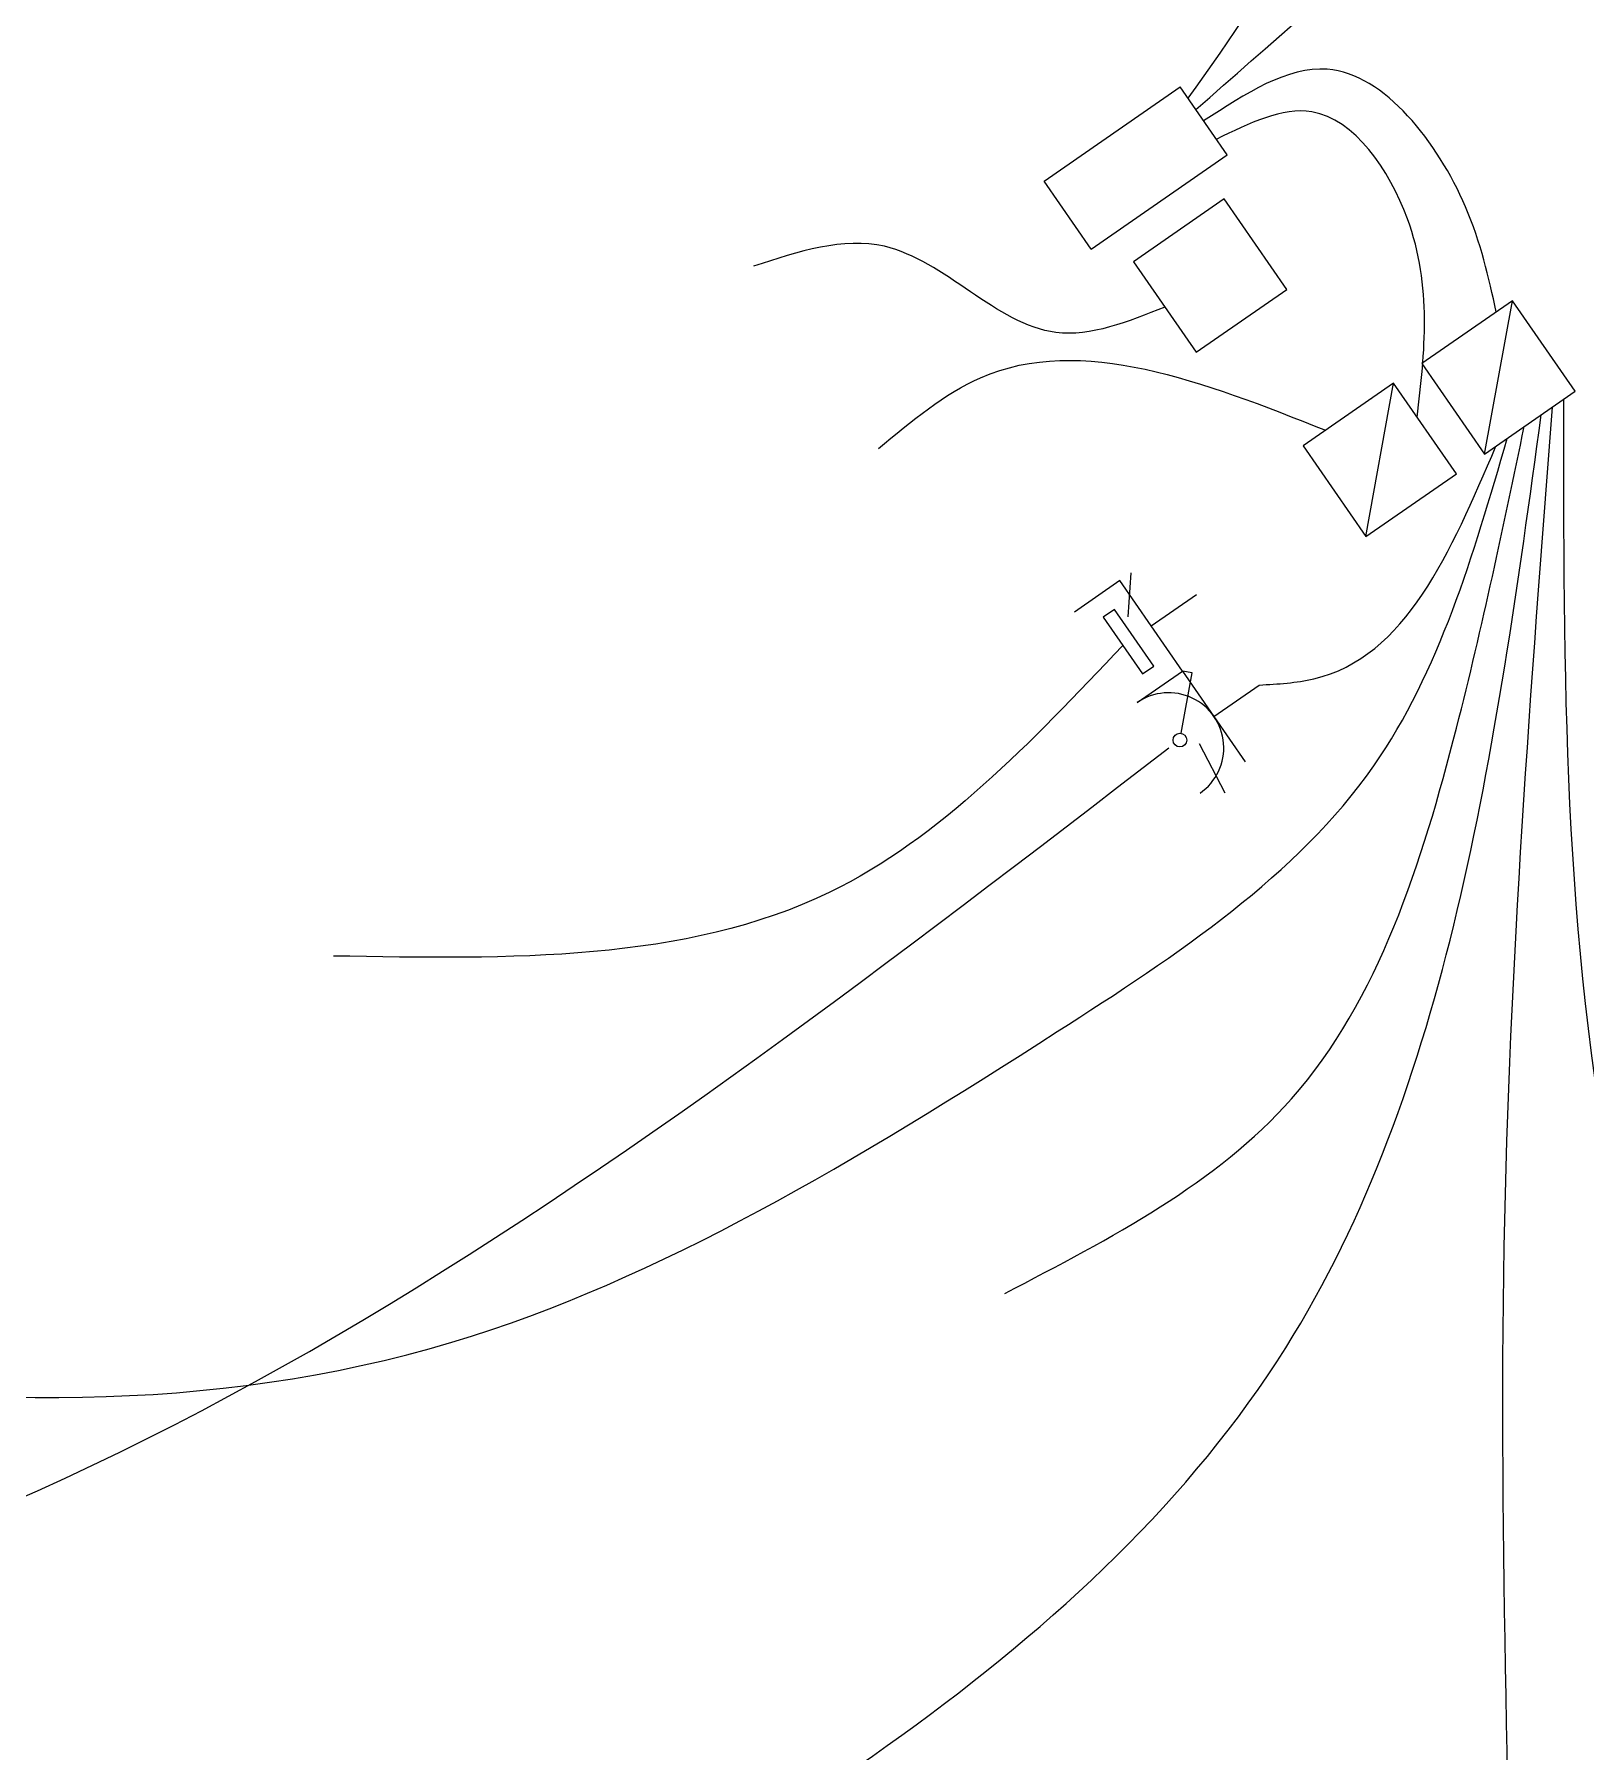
# Model space of a CAD drawing. Header units: metres. Extents: x 2747662.9 to 2747731.3, y 1250221.9 to 1250283.3.
# Drawn here: x 2747666.694 to 2747668.947, y 1250243.837 to 1250246.33 of the extents above; entities that cross this region are included whole.
import ezdxf

# ---------------------------------------------------------------- set-up
doc = ezdxf.new("R2010")
doc.units = ezdxf.units.M
doc.header["$MEASUREMENT"] = 0
doc.layers.add('___elektro', color=7, linetype='Continuous')

msp = doc.modelspace()

# ---------------------------------------------------------------- linework, layer by layer
at = {"layer": '___elektro', "color": 30, "linetype": 'Continuous', "lineweight": 0, "true_color": 0xff8d1c}
for p, q in [((2747668.1605, 1250246.1165), (2747668.3578, 1250246.2532)), ((2747668.3413, 1250246.2418), (2747668.3414, 1250246.2418)), ((2747668.4261, 1250246.1546), (2747668.3578, 1250246.2532)), ((2747668.3692, 1250246.2368), (2747668.3692, 1250246.2368)), ((2747668.3085, 1250246.219), (2747668.3085, 1250246.2191)), ((2747668.3249, 1250246.2304), (2747668.3249, 1250246.2305)), ((2747668.3806, 1250246.2203), (2747668.3806, 1250246.2204)), ((2747668.2591, 1250246.1849), (2747668.2592, 1250246.1849)), ((2747668.2756, 1250246.1963), (2747668.2756, 1250246.1963)), ((2747668.292, 1250246.2077), (2747668.2921, 1250246.2077)), ((2747668.3919, 1250246.2039), (2747668.392, 1250246.2039)), ((2747668.4033, 1250246.1874), (2747668.4034, 1250246.1875)), ((2747668.2263, 1250246.1621), (2747668.2263, 1250246.1621)), ((2747668.2427, 1250246.1735), (2747668.2427, 1250246.1735)), ((2747668.4147, 1250246.171), (2747668.4148, 1250246.171)), ((2747668.1934, 1250246.1393), (2747668.1934, 1250246.1394)), ((2747668.2098, 1250246.1507), (2747668.2099, 1250246.1507)), ((2747668.2288, 1250246.0179), (2747668.4261, 1250246.1546)), ((2747668.4097, 1250246.1432), (2747668.4097, 1250246.1432)), ((2747668.2288, 1250246.0179), (2747668.1605, 1250246.1165)), ((2747668.1769, 1250246.1279), (2747668.177, 1250246.128)), ((2747668.3768, 1250246.1204), (2747668.3768, 1250246.1204)), ((2747668.3932, 1250246.1318), (2747668.3933, 1250246.1318)), ((2747668.1719, 1250246.1001), (2747668.1719, 1250246.1001)), ((2747668.4217, 1250246.0907), (2747668.2902, 1250245.9996)), ((2747668.3275, 1250246.0862), (2747668.3275, 1250246.0863)), ((2747668.3439, 1250246.0976), (2747668.3439, 1250246.0976)), ((2747668.3603, 1250246.109), (2747668.3604, 1250246.109)), ((2747668.5128, 1250245.9592), (2747668.4217, 1250246.0907)), ((2747668.1833, 1250246.0837), (2747668.1833, 1250246.0837)), ((2747668.1947, 1250246.0672), (2747668.1947, 1250246.0673)), ((2747668.2946, 1250246.0635), (2747668.2946, 1250246.0635)), ((2747668.311, 1250246.0748), (2747668.3111, 1250246.0749)), ((2747668.206, 1250246.0508), (2747668.2061, 1250246.0508)), ((2747668.2617, 1250246.0407), (2747668.2617, 1250246.0407)), ((2747668.2781, 1250246.0521), (2747668.2782, 1250246.0521)), ((2747668.2174, 1250246.0343), (2747668.2175, 1250246.0344)), ((2747668.2453, 1250246.0293), (2747668.2453, 1250246.0293)), ((2747668.3066, 1250246.011), (2747668.3067, 1250246.011)), ((2747668.2902, 1250245.9996), (2747668.3813, 1250245.868)), ((2747668.3813, 1250245.868), (2747668.5128, 1250245.9592)), ((2747668.8404, 1250245.9429), (2747668.7089, 1250245.8518)), ((2747668.8, 1250245.7203), (2747668.8404, 1250245.9429)), ((2747668.9315, 1250245.8114), (2747668.8404, 1250245.9429)), ((2747668.8075, 1250245.9202), (2747668.8075, 1250245.9202)), ((2747668.8239, 1250245.9315), (2747668.824, 1250245.9316)), ((2747668.8518, 1250245.9265), (2747668.8518, 1250245.9265)), ((2747668.8632, 1250245.91), (2747668.8632, 1250245.9101)), ((2747668.7582, 1250245.886), (2747668.7582, 1250245.886)), ((2747668.7746, 1250245.8974), (2747668.7747, 1250245.8974)), ((2747668.7911, 1250245.9088), (2747668.7911, 1250245.9088)), ((2747668.8745, 1250245.8936), (2747668.8746, 1250245.8936)), ((2747668.7253, 1250245.8632), (2747668.7253, 1250245.8632)), ((2747668.7417, 1250245.8746), (2747668.7418, 1250245.8746)), ((2747668.8859, 1250245.8772), (2747668.886, 1250245.8772)), ((2747668.8973, 1250245.8607), (2747668.8974, 1250245.8608)), ((2747668.7089, 1250245.8518), (2747668.8, 1250245.7203)), ((2747668.7202, 1250245.8354), (2747668.7203, 1250245.8354)), ((2747668.9087, 1250245.8443), (2747668.9088, 1250245.8443)), ((2747668.6678, 1250245.8232), (2747668.5363, 1250245.7321)), ((2747668.6274, 1250245.6006), (2747668.6678, 1250245.8232)), ((2747668.6514, 1250245.8118), (2747668.6514, 1250245.8119)), ((2747668.7589, 1250245.6917), (2747668.6678, 1250245.8232)), ((2747668.7316, 1250245.8189), (2747668.7317, 1250245.819)), ((2747668.8, 1250245.7203), (2747668.9315, 1250245.8114)), ((2747668.9201, 1250245.8278), (2747668.9201, 1250245.8279)), ((2747668.6185, 1250245.7891), (2747668.6185, 1250245.7891)), ((2747668.6349, 1250245.8004), (2747668.635, 1250245.8005)), ((2747668.6792, 1250245.8068), (2747668.6792, 1250245.8068)), ((2747668.6906, 1250245.7903), (2747668.6906, 1250245.7904)), ((2747668.743, 1250245.8025), (2747668.7431, 1250245.8025)), ((2747668.7544, 1250245.7861), (2747668.7544, 1250245.7861)), ((2747668.8986, 1250245.7886), (2747668.8986, 1250245.7887)), ((2747668.915, 1250245.8), (2747668.9151, 1250245.8)), ((2747668.5856, 1250245.7663), (2747668.5856, 1250245.7663)), ((2747668.602, 1250245.7777), (2747668.6021, 1250245.7777)), ((2747668.702, 1250245.7739), (2747668.702, 1250245.7739)), ((2747668.7658, 1250245.7696), (2747668.7658, 1250245.7696)), ((2747668.8657, 1250245.7658), (2747668.8658, 1250245.7659)), ((2747668.8822, 1250245.7772), (2747668.8822, 1250245.7773)), ((2747668.5527, 1250245.7435), (2747668.5528, 1250245.7435)), ((2747668.5691, 1250245.7549), (2747668.5692, 1250245.7549)), ((2747668.7133, 1250245.7575), (2747668.7134, 1250245.7575)), ((2747668.7247, 1250245.741), (2747668.7248, 1250245.741)), ((2747668.7772, 1250245.7532), (2747668.7772, 1250245.7532)), ((2747668.7886, 1250245.7367), (2747668.7886, 1250245.7368)), ((2747668.8328, 1250245.7431), (2747668.8329, 1250245.7431)), ((2747668.8493, 1250245.7545), (2747668.8493, 1250245.7545)), ((2747668.5363, 1250245.7321), (2747668.6274, 1250245.6006)), ((2747668.5477, 1250245.7157), (2747668.5477, 1250245.7157)), ((2747668.7361, 1250245.7246), (2747668.7362, 1250245.7246)), ((2747668.8164, 1250245.7317), (2747668.8164, 1250245.7317)), ((2747668.559, 1250245.6992), (2747668.5591, 1250245.6993)), ((2747668.6274, 1250245.6006), (2747668.7589, 1250245.6917)), ((2747668.7475, 1250245.7081), (2747668.7476, 1250245.7082)), ((2747668.5704, 1250245.6828), (2747668.5705, 1250245.6828)), ((2747668.5818, 1250245.6663), (2747668.5819, 1250245.6664)), ((2747668.726, 1250245.6689), (2747668.7261, 1250245.6689)), ((2747668.7425, 1250245.6803), (2747668.7425, 1250245.6803)), ((2747668.5932, 1250245.6499), (2747668.5933, 1250245.6499)), ((2747668.6931, 1250245.6461), (2747668.6932, 1250245.6462)), ((2747668.7096, 1250245.6575), (2747668.7096, 1250245.6576)), ((2747668.6046, 1250245.6335), (2747668.6046, 1250245.6335)), ((2747668.616, 1250245.617), (2747668.616, 1250245.6171)), ((2747668.6438, 1250245.612), (2747668.6439, 1250245.612)), ((2747668.6603, 1250245.6234), (2747668.6603, 1250245.6234)), ((2747668.6767, 1250245.6347), (2747668.6767, 1250245.6348)), ((2747668.2703, 1250245.5366), (2747668.2045, 1250245.491)), ((2747668.3614, 1250245.4051), (2747668.2703, 1250245.5366)), ((2747668.2823, 1250245.4841), (2747668.2867, 1250245.548)), ((2747668.3158, 1250245.4708), (2747668.3816, 1250245.5164)), ((2747668.3816, 1250245.5164), (2747668.3816, 1250245.5164)), ((2747668.2956, 1250245.3595), (2747668.3614, 1250245.4051)), ((2747668.3594, 1250245.315), (2747668.3753, 1250245.4025)), ((2747668.3614, 1250245.4051), (2747668.4525, 1250245.2735)), ((2747668.3753, 1250245.4025), (2747668.3614, 1250245.4051)), ((2747668.4069, 1250245.3393), (2747668.4727, 1250245.3849)), ((2747668.4727, 1250245.3849), (2747668.4727, 1250245.3849)), ((2747668.4727, 1250245.3849), (2747668.4727, 1250245.3849)), ((2747668.3854, 1250245.3001), (2747668.4228, 1250245.2286))]:
    msp.add_line(p, q, dxfattribs=at)
msp.add_lwpolyline([(2747668.2462, 1250245.4835), (2747668.3032, 1250245.4013), (2747668.3196, 1250245.4126), (2747668.2627, 1250245.4949)], close=True, dxfattribs=at)
msp.add_circle((2747668.3576, 1250245.3051), 0.01, dxfattribs=at)
msp.add_arc((2747668.3412, 1250245.2938), 0.08, 304.7099, 124.7099, dxfattribs=at)
for points, knots in [([(2747668.3806, 1250246.2203), (2747668.5955, 1250246.4091), (2747668.8105, 1250246.5978), (2747669.033, 1250246.7631), (2747669.398, 1250247.0341), (2747669.7835, 1250247.2421), (2747670.2443, 1250247.4487), (2747670.6921, 1250247.6494), (2747671.2111, 1250247.8488), (2747671.3268, 1250248.2593), (2747671.3658, 1250248.3981), (2747671.3588, 1250248.561), (2747671.3346, 1250248.7164), (2747671.266, 1250249.1564), (2747671.0594, 1250249.5369), (2747670.8529, 1250249.9174)], [0, 0, 0, 0, 1, 1, 1, 2, 2, 2, 3, 3, 3, 4, 4, 4, 5, 5, 5, 5]), ([(2747668.096, 1250247.2458), (2747668.1327, 1250247.234), (2747668.1694, 1250247.2222), (2747668.206, 1250247.2064), (2747668.3903, 1250247.1265), (2747668.57, 1250246.9438), (2747668.5937, 1250246.7623), (2747668.6166, 1250246.5863), (2747668.4929, 1250246.4115), (2747668.3692, 1250246.2368)], [0, 0, 0, 0, 1, 1, 1, 2, 2, 2, 3, 3, 3, 3]), ([(2747668.8169, 1250245.9266), (2747668.8058, 1250245.9768), (2747668.7948, 1250246.027), (2747668.7721, 1250246.0794), (2747668.732, 1250246.1724), (2747668.6553, 1250246.2723), (2747668.5715, 1250246.2789), (2747668.5139, 1250246.2834), (2747668.4529, 1250246.2437), (2747668.3919, 1250246.204)], [0, 0, 0, 0, 1, 1, 1, 2, 2, 2, 3, 3, 3, 3]), ([(2747668.702, 1250245.7739), (2747668.713, 1250245.8684), (2747668.7241, 1250245.9629), (2747668.6879, 1250246.0618), (2747668.6617, 1250246.1332), (2747668.6109, 1250246.2069), (2747668.5491, 1250246.2171), (2747668.5064, 1250246.2241), (2747668.4584, 1250246.2007), (2747668.4104, 1250246.1772)], [0, 0, 0, 0, 1, 1, 1, 2, 2, 2, 3, 3, 3, 3]), ([(2747668.3357, 1250245.9338), (2747668.2818, 1250245.9121), (2747668.2279, 1250245.8904), (2747668.1776, 1250245.8969), (2747668.0913, 1250245.908), (2747668.0154, 1250246.0018), (2747667.9287, 1250246.0219), (2747667.8688, 1250246.0357), (2747667.8037, 1250246.0144), (2747667.7386, 1250245.9931)], [0, 0, 0, 0, 1, 1, 1, 2, 2, 2, 3, 3, 3, 3]), ([(2747667.9197, 1250245.7283), (2747667.9678, 1250245.7682), (2747668.016, 1250245.8082), (2747668.0681, 1250245.8311), (2747668.2143, 1250245.8953), (2747668.3917, 1250245.8251), (2747668.5691, 1250245.7549)], [0, 0, 0, 0, 1, 1, 1, 2, 2, 2, 2]), ([(2747668.7201, 1250241.8829), (2747668.7265, 1250241.914), (2747668.7329, 1250241.945), (2747668.739, 1250241.9761), (2747668.9045, 1250242.8248), (2747668.8125, 1250243.7029), (2747668.8284, 1250244.57), (2747668.8359, 1250244.9779), (2747668.8673, 1250245.3832), (2747668.8986, 1250245.7886)], [0, 0, 0, 0, 1, 1, 1, 2, 2, 2, 3, 3, 3, 3]), ([(2747670.1414, 1250242.4227), (2747670.0839, 1250242.5054), (2747670.0264, 1250242.5882), (2747669.9689, 1250242.6718), (2747669.5521, 1250243.2775), (2747669.1346, 1250243.9279), (2747668.9905, 1250244.6374), (2747668.9141, 1250245.0138), (2747668.9145, 1250245.4069), (2747668.915, 1250245.8)], [0, 0, 0, 0, 1, 1, 1, 2, 2, 2, 3, 3, 3, 3]), ([(2747667.2234, 1250243.4127), (2747667.7294, 1250243.6984), (2747668.2354, 1250243.9842), (2747668.5112, 1250244.4229), (2747668.7478, 1250244.7993), (2747668.815, 1250245.2882), (2747668.8822, 1250245.7772)], [0, 0, 0, 0, 1, 1, 1, 2, 2, 2, 2]), ([(2747665.0493, 1250244.6986), (2747665.8265, 1250244.4604), (2747666.6037, 1250244.2221), (2747667.3004, 1250244.431), (2747667.604, 1250244.522), (2747667.8923, 1250244.6979), (2747668.1794, 1250244.8818), (2747668.3538, 1250244.9935), (2747668.5278, 1250245.1081), (2747668.6391, 1250245.2677), (2747668.7342, 1250245.4042), (2747668.7835, 1250245.5736), (2747668.8328, 1250245.7431)], [0, 0, 0, 0, 1, 1, 1, 2, 2, 2, 3, 3, 3, 4, 4, 4, 4]), ([(2747668.1033, 1250244.5019), (2747668.2575, 1250244.582), (2747668.4117, 1250244.6622), (2747668.5197, 1250244.7843), (2747668.6462, 1250244.9274), (2747668.7093, 1250245.128), (2747668.7592, 1250245.3226), (2747668.7971, 1250245.4708), (2747668.8273, 1250245.6155), (2747668.8575, 1250245.7602)], [0, 0, 0, 0, 1, 1, 1, 2, 2, 2, 3, 3, 3, 3]), ([(2747668.4726, 1250245.385), (2747668.4998, 1250245.3866), (2747668.527, 1250245.3881), (2747668.5518, 1250245.3939), (2747668.6855, 1250245.4251), (2747668.7509, 1250245.5784), (2747668.8164, 1250245.7317)], [0, 0, 0, 0, 1, 1, 1, 2, 2, 2, 2]), ([(2747668.2747, 1250245.4424), (2747668.1419, 1250245.3022), (2747668.0091, 1250245.162), (2747667.849, 1250245.0842), (2747667.6399, 1250244.9825), (2747667.3842, 1250244.9871), (2747667.1285, 1250244.9916)], [0, 0, 0, 0, 1, 1, 1, 2, 2, 2, 2]), ([(2747664.2807, 1250244.1661), (2747664.4264, 1250244.1234), (2747664.572, 1250244.0807), (2747664.7211, 1250244.0462), (2747665.0819, 1250243.9625), (2747665.4627, 1250243.9266), (2747665.8232, 1250243.967), (2747666.7518, 1250244.0712), (2747667.5465, 1250244.6825), (2747668.3412, 1250245.2938)], [0, 0, 0, 0, 1, 1, 1, 2, 2, 2, 3, 3, 3, 3])]:
    msp.add_open_spline(points, degree=3, knots=knots, dxfattribs=at)

doc.saveas('drawing.dxf')
